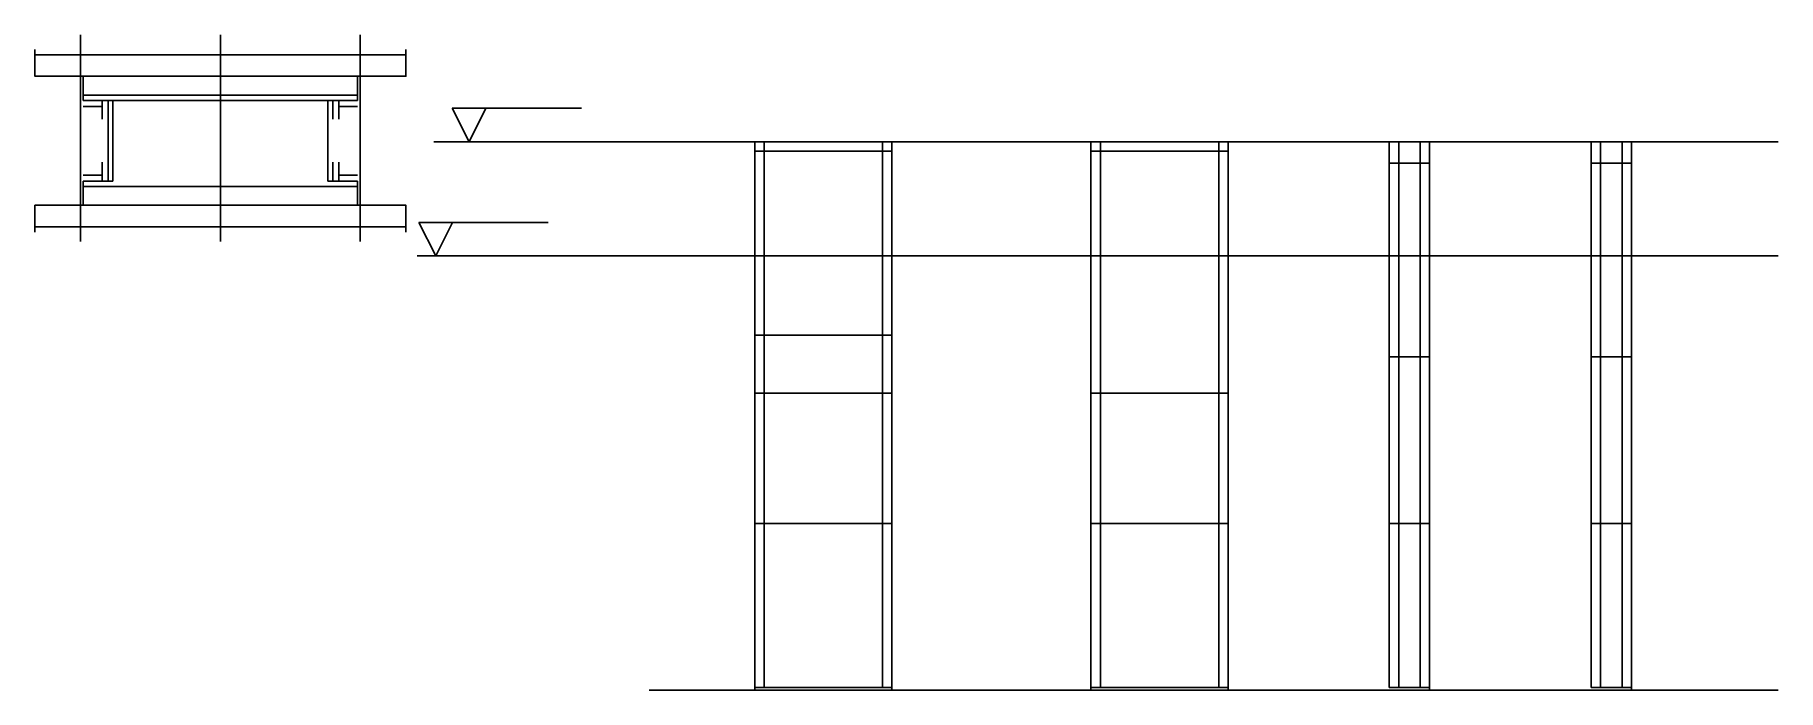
# Model space of a CAD drawing. Header units: metres. Extents: x 7871 to 9167, y 12106 to 12593.
import ezdxf

# ---------------------------------------------------------------- set-up
doc = ezdxf.new("R2010")
doc.units = ezdxf.units.M
for name, color, linetype in [('CHAPA', 7, 'Continuous'), ('Hachura', 7, 'Continuous'), ('Madeira', 7, 'Continuous'), ('NIVEL 1° PAV.', 7, 'Continuous'), ('NIVEL 2° PAV.', 7, 'Continuous'), ('Nível', 7, 'Continuous'), ('Painéis', 7, 'Continuous'), ('Perfil Metálico', 7, 'Continuous'), ('SARR_2.2x7', 7, 'Continuous'), ('SARRAFO', 7, 'Continuous')]:
    doc.layers.add(name, color=color, linetype=linetype)

msp = doc.modelspace()

# ---------------------------------------------------------------- linework, layer by layer
at = {"layer": 'CHAPA', "color": 7, "lineweight": 25}
for points in [[(7906.7, 12544.5), (7906.7, 12548.5), (8110.7, 12548.5), (8110.7, 12544.5)], [(7906.7, 12544.5), (7906.7, 12548.5), (8110.7, 12548.5), (8110.7, 12544.5)], [(7928.7, 12544.5), (7925.1, 12544.5), (7925.1, 12484.5), (7928.7, 12484.5)], [(7928.7, 12544.5), (7925.1, 12544.5), (7925.1, 12484.5), (7928.7, 12484.5)], [(8092.3, 12544.5), (8088.7, 12544.5), (8088.7, 12484.5), (8092.3, 12484.5)], [(8092.3, 12544.5), (8088.7, 12544.5), (8088.7, 12484.5), (8092.3, 12484.5)], [(7906.7, 12484.5), (7906.7, 12480.5), (8110.7, 12480.5), (8110.7, 12484.5)], [(7906.7, 12484.5), (7906.7, 12480.5), (8110.7, 12480.5), (8110.7, 12484.5)]]:
    msp.add_lwpolyline(points, dxfattribs=at)
at = {"layer": 'Hachura', "color": 7, "lineweight": 25}
for p, q in [((7904.7, 12593.3), (7904.7, 12439.5)), ((8008.7, 12593.3), (8008.7, 12439.5)), ((8112.7, 12593.3), (8112.7, 12439.5))]:
    msp.add_line(p, q, dxfattribs=at)
at = {"layer": 'Madeira', "color": 7, "lineweight": 25}
for points in [[(8110.7, 12562.5), (8110.7, 12548.5), (7906.7, 12548.5), (7906.7, 12562.5)], [(8110.7, 12466.5), (8110.7, 12480.5), (7906.7, 12480.5), (7906.7, 12466.5)]]:
    msp.add_lwpolyline(points, dxfattribs=at)
at = {"layer": 'NIVEL 1° PAV.', "color": 7, "lineweight": 25}
for p, q in [((8181.2, 12538.8), (8277.2, 12538.8)), ((8181.2, 12538.8), (8193.7, 12513.8)), ((8193.7, 12513.8), (8206.2, 12538.8)), ((8167.4, 12513.8), (9167.4, 12513.8))]:
    msp.add_line(p, q, dxfattribs=at)
at = {"layer": 'NIVEL 2° PAV.', "color": 7, "lineweight": 25}
for p, q in [((8156.4, 12453.8), (8252.4, 12453.8)), ((8156.4, 12453.8), (8168.9, 12428.8)), ((8168.9, 12428.8), (8181.4, 12453.8)), ((8155, 12428.8), (9167.4, 12428.8))]:
    msp.add_line(p, q, dxfattribs=at)
at = {"layer": 'Nível', "color": 7, "lineweight": 25}
for p, q in [((8327.6, 12513.8), (9167.4, 12513.8)), ((8327.6, 12105.8), (9167.4, 12105.8))]:
    msp.add_line(p, q, dxfattribs=at)
at = {"layer": 'Painéis', "color": 7, "lineweight": 25}
for p, q in [((8406.2, 12513.8), (8406.2, 12105.8)), ((8508.2, 12513.8), (8406.2, 12513.8)), ((8508.2, 12105.8), (8508.2, 12513.8)), ((8656.3, 12513.8), (8656.3, 12105.8)), ((8758.3, 12513.8), (8656.3, 12513.8)), ((8758.3, 12105.8), (8758.3, 12513.8)), ((8878.2, 12513.8), (8878.2, 12107.8)), ((8908.2, 12513.8), (8878.2, 12513.8)), ((8908.2, 12107.8), (8908.2, 12513.8)), ((9028.3, 12513.8), (9028.3, 12107.8)), ((9058.3, 12513.8), (9028.3, 12513.8)), ((9058.3, 12107.8), (9058.3, 12513.8)), ((8908.2, 12497.8), (8878.2, 12497.8)), ((9058.3, 12497.8), (9028.3, 12497.8)), ((8758.3, 12428.8), (8656.3, 12428.8)), ((8508.2, 12369.8), (8406.2, 12369.8)), ((8908.2, 12353.8), (8878.2, 12353.8)), ((9028.3, 12353.8), (9058.3, 12353.8)), ((9058.3, 12353.8), (9028.3, 12353.8)), ((8508.2, 12326.8), (8406.2, 12326.8)), ((8758.3, 12326.8), (8656.3, 12326.8)), ((8406.2, 12229.8), (8508.2, 12229.8)), ((8656.3, 12229.8), (8758.3, 12229.8)), ((8908.2, 12229.8), (8878.2, 12229.8)), ((9058.3, 12229.8), (9028.3, 12229.8)), ((8406.2, 12107.8), (8508.2, 12107.8)), ((8656.3, 12107.8), (8758.3, 12107.8)), ((8878.2, 12107.8), (8908.2, 12107.8)), ((9028.3, 12107.8), (9058.3, 12107.8))]:
    msp.add_line(p, q, dxfattribs=at)
for points in [[(8088.7, 12484.5), (8088.7, 12544.5), (7928.7, 12544.5), (7928.7, 12484.5)], [(8508.2, 12107.8), (8406.2, 12107.8), (8406.2, 12105.8), (8508.2, 12105.8)], [(8758.3, 12107.8), (8656.3, 12107.8), (8656.3, 12105.8), (8758.3, 12105.8)], [(8878.2, 12107.8), (8908.2, 12107.8), (8908.2, 12105.8), (8878.2, 12105.8)], [(9028.3, 12107.8), (9058.3, 12107.8), (9058.3, 12105.8), (9028.3, 12105.8)]]:
    msp.add_lwpolyline(points, dxfattribs=at)
at = {"layer": 'Perfil Metálico', "color": 7, "lineweight": 25}
for points in [[(7870.7, 12582.5), (7870.7, 12562.5), (8146.7, 12562.5), (8146.7, 12582.5)], [(8146.7, 12566.5), (8146.7, 12578.5), (7870.7, 12578.5), (7870.7, 12566.5)], [(7870.7, 12446.5), (7870.7, 12466.5), (8146.7, 12466.5), (8146.7, 12446.5)], [(8146.7, 12462.5), (8146.7, 12450.5), (7870.7, 12450.5), (7870.7, 12462.5)]]:
    msp.add_lwpolyline(points, dxfattribs=at)
at = {"layer": 'SARR_2.2x7', "color": 7, "lineweight": 25}
for p, q in [((8413.2, 12326.8), (8413.2, 12513.8)), ((8501.2, 12326.8), (8501.2, 12513.8)), ((8663.3, 12428.8), (8663.3, 12513.8)), ((8751.3, 12428.8), (8751.3, 12513.8)), ((8885.2, 12353.8), (8885.2, 12513.8)), ((8901.2, 12353.8), (8901.2, 12513.8)), ((9035.3, 12353.8), (9035.3, 12513.8)), ((9051.3, 12353.8), (9051.3, 12513.8)), ((8508.2, 12506.8), (8406.2, 12506.8)), ((8758.3, 12506.8), (8656.3, 12506.8)), ((8663.3, 12326.8), (8663.3, 12428.8)), ((8751.3, 12326.8), (8751.3, 12428.8)), ((8885.2, 12353.8), (8885.2, 12107.8)), ((8885.2, 12353.8), (8885.2, 12353.8)), ((8885.2, 12353.8), (8885.2, 12353.8)), ((8901.2, 12353.8), (8901.2, 12107.8)), ((8901.2, 12353.8), (8901.2, 12353.8)), ((8901.2, 12353.8), (8901.2, 12353.8)), ((9035.3, 12353.8), (9035.3, 12107.8)), ((9035.3, 12353.8), (9035.3, 12353.8)), ((9035.3, 12353.8), (9035.3, 12353.8)), ((9035.3, 12353.8), (9035.3, 12353.8)), ((9035.3, 12353.8), (9035.3, 12353.8)), ((9051.3, 12353.8), (9051.3, 12107.8)), ((9051.3, 12353.8), (9051.3, 12353.8)), ((9051.3, 12353.8), (9051.3, 12353.8)), ((9051.3, 12353.8), (9051.3, 12353.8)), ((9051.3, 12353.8), (9051.3, 12353.8)), ((8413.2, 12229.8), (8413.2, 12326.8)), ((8501.2, 12229.8), (8501.2, 12326.8)), ((8663.3, 12229.8), (8663.3, 12326.8)), ((8751.3, 12229.8), (8751.3, 12326.8)), ((8413.2, 12107.8), (8413.2, 12229.8)), ((8501.2, 12107.8), (8501.2, 12229.8)), ((8663.3, 12107.8), (8663.3, 12229.8)), ((8751.3, 12107.8), (8751.3, 12229.8)), ((8885.2, 12229.8), (8885.2, 12229.8)), ((8885.2, 12229.8), (8885.2, 12229.8)), ((8901.2, 12229.8), (8901.2, 12229.8)), ((8901.2, 12229.8), (8901.2, 12229.8)), ((9035.3, 12229.8), (9035.3, 12229.8)), ((9035.3, 12229.8), (9035.3, 12229.8)), ((9051.3, 12229.8), (9051.3, 12229.8)), ((9051.3, 12229.8), (9051.3, 12229.8)), ((8413.2, 12107.8), (8413.2, 12107.8)), ((8501.2, 12107.8), (8501.2, 12107.8)), ((8663.3, 12107.8), (8663.3, 12107.8)), ((8751.3, 12107.8), (8751.3, 12107.8))]:
    msp.add_line(p, q, dxfattribs=at)
at = {"layer": 'SARRAFO', "color": 7, "lineweight": 25}
for points in [[(7906.7, 12540.1), (7920.7, 12540.1), (7920.7, 12544.5), (7906.7, 12544.5)], [(7920.7, 12530.5), (7920.7, 12544.5), (7925.1, 12544.5), (7925.1, 12530.5)], [(8092.3, 12530.5), (8092.3, 12544.5), (8096.7, 12544.5), (8096.7, 12530.5)], [(8110.7, 12540.1), (8096.7, 12540.1), (8096.7, 12544.5), (8110.7, 12544.5)], [(7906.7, 12488.9), (7920.7, 12488.9), (7920.7, 12484.5), (7906.7, 12484.5)], [(7920.7, 12498.5), (7920.7, 12484.5), (7925.1, 12484.5), (7925.1, 12498.5)], [(8092.3, 12498.5), (8092.3, 12484.5), (8096.7, 12484.5), (8096.7, 12498.5)], [(8110.7, 12488.9), (8096.7, 12488.9), (8096.7, 12484.5), (8110.7, 12484.5)]]:
    msp.add_lwpolyline(points, dxfattribs=at)

doc.saveas('drawing.dxf')
